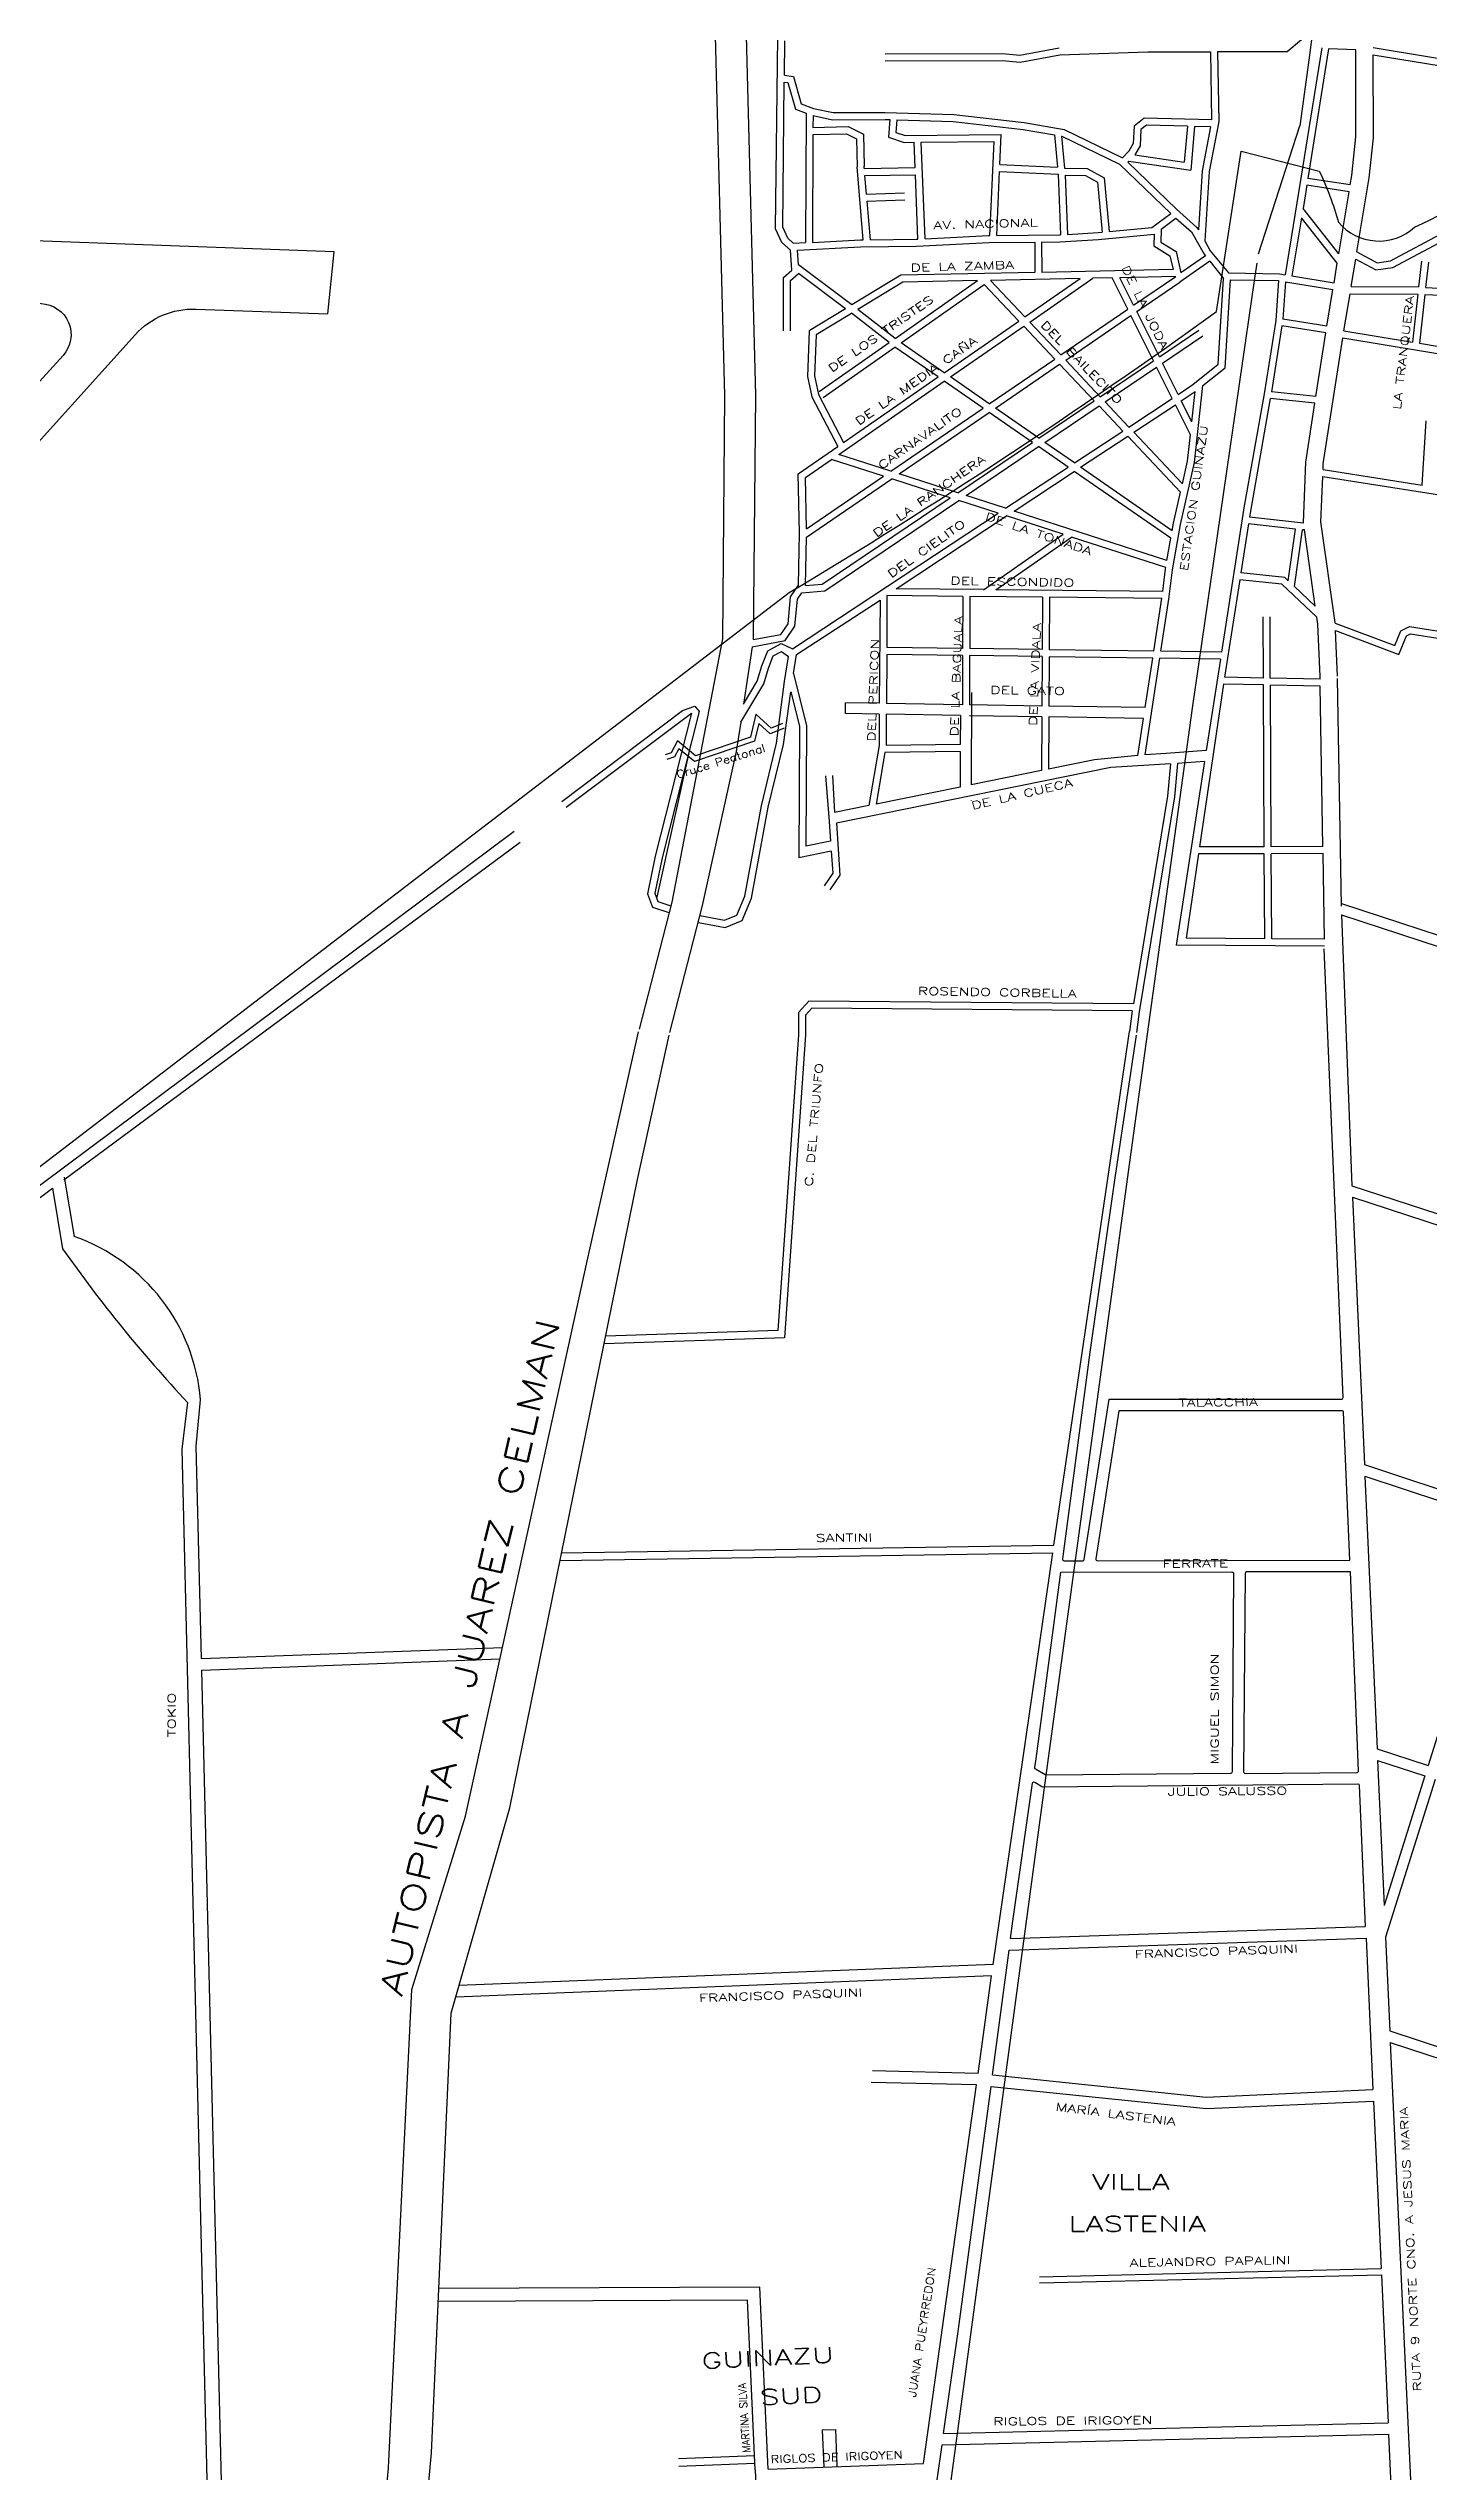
# Model space of a CAD drawing. Header units: millimetres. Extents: x 4375152 to 4409667, y 6523746 to 6549185.
# Drawn here: x 4386273 to 4388053, y 6533501 to 6536625 of the extents above; entities that cross this region are included whole.
import ezdxf

# ---------------------------------------------------------------- set-up
doc = ezdxf.new("R2010")
doc.units = ezdxf.units.MM
for name, color, linetype in [('CANAL', 252, 'Continuous'), ('FERROCARRIL', 252, 'VÍAS'), ('LINEA CALLE', 252, 'Continuous'), ('NOMBRE BARRIO', 8, 'Continuous'), ('NOMBRE CALLE', 252, 'Continuous')]:
    doc.layers.add(name, color=color, linetype=linetype)
doc.styles.add('ROMANS', font='romans')
doc.linetypes.add('VÍAS', pattern='A,3.81,[130,ltypeshp.shx,S=6.35,R=0,X=0,Y=0],3.81', length=7.62)

msp = doc.modelspace()

# ---------------------------------------------------------------- linework, layer by layer
at = {"layer": 'CANAL', "transparency": 33554687, "flags": 128}
for points in [[(4387810.9, 6536492.4), (4387810.9, 6536492.4), (4387911.6, 6536466.7, -0.043078), (4387936.3, 6536400.7, 0.425174), (4388034.6, 6536394.3, 0.054011), (4388335.6, 6536579.1), (4388541, 6536760.8)], [(4384472.4, 6534051.8), (4385016.7, 6534340.5), (4385071.9, 6534347.8), (4385268.1, 6534510), (4385526, 6534626.3), (4385792.5, 6534786.7), (4386038.5, 6535012.7), (4387227.9, 6535923.2, 0.020953), (4387779.2, 6536285.5), (4387810.9, 6536492.4)]]:
    msp.add_lwpolyline(points, format="xyb", dxfattribs=at)
at = {"layer": 'FERROCARRIL', "ltscale": 0.3, "transparency": 33554687, "flags": 128}
for points in [[(4387936.8, 6536906.7), (4387898.3, 6536609.6), (4387886.4, 6536525)], [(4387833.2, 6536360.2), (4387886.4, 6536525)]]:
    msp.add_lwpolyline(points, dxfattribs=at)
msp.add_lwpolyline([(4388383, 6524738.8), (4388445.7, 6524881.4, 0.095799), (4388479, 6525082.1, 0.099176), (4388441.1, 6525305.9, 0.028955), (4388401.5, 6525410.3, 0.018622), (4388363.9, 6525472.1), (4388330.9, 6525512.5), (4388289.5, 6525564.8), (4388255.4, 6525600.9, 0.143495), (4387953.5, 6525771, 0.093272), (4387608.5, 6525795.1, -0.007305), (4387281, 6525816.8, -0.046555), (4387034.3, 6525864.6, -0.094694), (4386733.5, 6526058.2, -0.095039), (4386562.4, 6526318.1, -0.110674), (4386501.4, 6526678.2), (4386631, 6527609.3), (4386717, 6528226.6), (4386818.4, 6528982.1), (4386939, 6529805.3), (4387089.5, 6530917.2), (4387240.1, 6532048.9), (4387340.9, 6532769.3), (4387406.3, 6533303.7), (4387418.6, 6533352.1), (4387561, 6534411.1), (4387667.1, 6535188.8), (4387748.3, 6535774.3), (4387829.1, 6536331.3), (4387831.5, 6536348)], format="xyb", dxfattribs=at)
at = {"layer": 'LINEA CALLE', "transparency": 33554687}
for p, q in [((4387130.9, 6536704.1), (4387144.6, 6536177.4)), ((4387170.7, 6536704.6), (4387184.4, 6536177.7)), ((4387210.5, 6536392.4), (4387213.4, 6536639.6)), ((4387221.9, 6536590.5), (4387222.4, 6536634.4)), ((4387351.6, 6536617.9), (4387503, 6536618.3)), ((4387503, 6536618.3), (4387525.5, 6536616)), ((4387525.5, 6536616), (4387576.2, 6536625.6)), ((4387525.9, 6536606.9), (4387577.2, 6536616.6)), ((4387577.2, 6536616.6), (4387690.6, 6536620.5)), ((4387690.6, 6536620.5), (4387771.3, 6536620.6)), ((4387771.3, 6536620.6), (4387772.8, 6536532.6)), ((4387780.3, 6536620.7), (4387870.1, 6536620.8)), ((4387780.3, 6536620.7), (4387781.9, 6536530.5)), ((4387870.1, 6536620.8), (4387888.9, 6536636.5)), ((4387914.8, 6536625.5), (4387888, 6536457.4)), ((4387923.7, 6536624.1), (4387897.1, 6536457.3)), ((4387958.8, 6536622.9), (4387923.7, 6536624.1)), ((4387958.8, 6536510.7), (4387958.8, 6536622.9)), ((4387981.2, 6536625.9), (4388302.1, 6536573.3)), ((4387981.3, 6536616.7), (4388300.6, 6536564.3)), ((4387981.4, 6536509.5), (4387981.3, 6536616.7)), ((4387219.6, 6536394.3), (4387221.7, 6536581.4)), ((4387221.7, 6536581.4), (4387226.4, 6536580.7)), ((4387221.9, 6536590.5), (4387233.5, 6536588.7)), ((4387226.4, 6536580.7), (4387236.2, 6536546.6)), ((4387233.5, 6536588.7), (4387243.6, 6536553.4)), ((4387351.7, 6536608.9), (4387502.5, 6536609.3)), ((4387502.5, 6536609.3), (4387525.9, 6536606.9)), ((4387243.6, 6536553.4), (4387259.5, 6536547.3)), ((4387236.2, 6536546.6), (4387249.7, 6536541.4)), ((4387249.7, 6536541.4), (4387248.9, 6536374.4)), ((4387258.7, 6536538.3), (4387258.6, 6536522.9)), ((4387258.6, 6536522.9), (4387304.1, 6536524)), ((4387258.7, 6536538.3), (4387283.8, 6536532.9)), ((4387259.5, 6536547.3), (4387284.7, 6536542)), ((4387283.8, 6536532.9), (4387351.9, 6536533.4)), ((4387284.7, 6536542), (4387351.8, 6536542.4)), ((4387304.1, 6536524), (4387323.9, 6536514.1)), ((4387351.6, 6536533.4), (4387357.8, 6536533.2)), ((4387351.8, 6536542.4), (4387440.2, 6536539.8)), ((4387357.8, 6536533.2), (4387356, 6536510.2)), ((4387366.8, 6536532.9), (4387365.6, 6536516.6)), ((4387366.8, 6536532.9), (4387439.5, 6536530.7)), ((4387439.5, 6536530.7), (4387529.9, 6536520.2)), ((4387440.2, 6536539.8), (4387531.2, 6536529.2)), ((4387529.9, 6536520.2), (4387570.1, 6536513.3)), ((4387531.2, 6536529.2), (4387582.5, 6536520.3)), ((4387582.5, 6536520.3), (4387658, 6536483.9)), ((4387672.8, 6536524.8), (4387671.8, 6536502.1)), ((4387686, 6536535), (4387672.8, 6536524.8)), ((4387681.6, 6536520.2), (4387680.8, 6536499.4)), ((4387689, 6536525.8), (4387681.6, 6536520.2)), ((4387772.8, 6536532.6), (4387686, 6536535)), ((4387741.8, 6536524.4), (4387689, 6536525.8)), ((4387741.8, 6536524.4), (4387737.6, 6536478.2)), ((4387750.8, 6536524.2), (4387745.8, 6536467.8)), ((4387771.4, 6536523.6), (4387750.8, 6536524.2)), ((4387771.4, 6536523.6), (4387760.7, 6536467.2)), ((4387781.9, 6536530.5), (4387769.7, 6536466)), ((4387258.6, 6536513.9), (4387257.9, 6536374.8)), ((4387258.6, 6536513.9), (4387302.1, 6536514.9)), ((4387302.1, 6536514.9), (4387315, 6536508.4)), ((4387315, 6536508.4), (4387315.6, 6536472.3)), ((4387323.9, 6536514.1), (4387324.6, 6536472.5)), ((4387356, 6536510.2), (4387376.4, 6536503.7)), ((4387365.6, 6536516.6), (4387377.7, 6536512.7)), ((4387376.4, 6536503.7), (4387389.3, 6536503.8)), ((4387377.7, 6536512.7), (4387501.4, 6536514)), ((4387390.6, 6536471.1), (4387389.3, 6536503.8)), ((4387398.3, 6536503.9), (4387492.4, 6536505)), ((4387403.2, 6536379.3), (4387398.3, 6536503.9)), ((4387486.7, 6536383.6), (4387492.5, 6536505)), ((4387499.7, 6536475.1), (4387501.4, 6536514)), ((4387570.1, 6536513.3), (4387574.1, 6536471.6)), ((4387579.3, 6536511.7), (4387579.7, 6536511.6)), ((4387579.3, 6536511.7), (4387583.2, 6536470.5)), ((4387579.7, 6536511.6), (4387654.1, 6536475.8)), ((4387666.1, 6536492.4), (4387658, 6536483.9)), ((4387671.8, 6536502.1), (4387666.1, 6536492.4)), ((4387680.8, 6536499.4), (4387673.8, 6536487.5)), ((4387673.8, 6536487.5), (4387737.6, 6536478.2)), ((4387953.5, 6536461.1), (4387958.8, 6536510.7)), ((4387975.9, 6536458), (4387981.4, 6536509.5)), ((4387323.6, 6536378), (4387315.6, 6536472.3)), ((4387324.8, 6536470.2), (4387324.6, 6536473.1)), ((4387324.8, 6536470.2), (4387390.6, 6536471.1)), ((4387325.6, 6536461.1), (4387390.9, 6536462)), ((4387327.7, 6536437), (4387325.6, 6536461.1)), ((4387394.1, 6536378.8), (4387390.9, 6536462)), ((4387495.8, 6536383.7), (4387499.3, 6536466.1)), ((4387499.3, 6536466.1), (4387574.8, 6536462.5)), ((4387499.7, 6536475.1), (4387574.1, 6536471.6)), ((4387574.8, 6536462.5), (4387578, 6536384.5)), ((4387583.2, 6536470.5), (4387612.5, 6536470.2)), ((4387583.9, 6536461.5), (4387610.1, 6536461.2)), ((4387583.9, 6536461.5), (4387587, 6536385)), ((4387610.1, 6536461.2), (4387625.5, 6536452.3)), ((4387612.5, 6536470.2), (4387634, 6536457.9)), ((4387634, 6536457.9), (4387640.7, 6536388.8)), ((4387654.1, 6536475.8), (4387720, 6536412.1)), ((4387666.2, 6536479.5), (4387664.8, 6536478)), ((4387664.8, 6536478), (4387727.4, 6536417.4)), ((4387666.2, 6536479.5), (4387745.8, 6536467.8)), ((4387760.7, 6536467.2), (4387755.8, 6536390.8)), ((4387769.7, 6536466), (4387763.9, 6536376.6)), ((4387888, 6536457.4), (4387867.5, 6536333.1)), ((4387951.5, 6536449), (4387897.1, 6536457.3)), ((4387951.5, 6536449), (4387953.5, 6536461.1)), ((4387960.2, 6536362.6), (4387975.9, 6536458)), ((4388003.4, 6536351), (4388211.1, 6536462)), ((4387327.7, 6536437), (4387376.9, 6536438.7)), ((4387328, 6536427.9), (4387377.2, 6536429.7)), ((4387332.7, 6536378.1), (4387328.4, 6536428)), ((4387625.5, 6536452.3), (4387631.7, 6536387.9)), ((4387895.7, 6536448.4), (4387890.7, 6536418.3)), ((4387950, 6536440.1), (4387895.7, 6536448.4)), ((4387936.8, 6536360), (4387950, 6536440.1)), ((4388006.3, 6536342.2), (4388213, 6536452.8)), ((4387218.7, 6536374.7), (4387210.5, 6536392.4)), ((4387226.2, 6536380.1), (4387219.6, 6536394.3)), ((4387640.7, 6536388.8), (4387695.8, 6536394.1)), ((4387695.8, 6536394.1), (4387720, 6536412.1)), ((4387707.7, 6536391.8), (4387726.8, 6536405.9)), ((4387726.8, 6536405.9), (4387746.8, 6536388.2)), ((4387727.4, 6536417.4), (4387753.9, 6536394)), ((4387753.9, 6536394), (4387755.8, 6536390.8)), ((4387888.7, 6536406.3), (4387876.4, 6536331.7)), ((4387934.8, 6536347.9), (4387888.7, 6536406.3)), ((4387936.8, 6536360), (4387890.7, 6536418.3)), ((4387229.6, 6536364.7), (4387218.7, 6536374.7)), ((4387233.2, 6536373.6), (4387226.2, 6536380.1)), ((4387231.2, 6536338.9), (4387229.6, 6536364.7)), ((4387233.2, 6536373.6), (4387248.9, 6536374.4)), ((4387238.6, 6536364.8), (4387320.1, 6536368.9)), ((4387239.8, 6536345.9), (4387238.6, 6536364.8)), ((4387257.9, 6536374.8), (4387319.9, 6536378)), ((4387319.9, 6536378), (4387323.6, 6536378)), ((4387320.1, 6536368.9), (4387392.1, 6536369.7)), ((4387332.7, 6536378.1), (4387391.8, 6536378.7)), ((4387391.8, 6536378.7), (4387394.1, 6536378.8)), ((4387392.1, 6536369.7), (4387485.4, 6536374.6)), ((4387403.2, 6536379.3), (4387485.1, 6536383.6)), ((4387485.1, 6536383.6), (4387486.7, 6536383.6)), ((4387485.4, 6536374.6), (4387544.6, 6536375.1)), ((4387495.8, 6536383.7), (4387576.6, 6536384.4)), ((4387544.6, 6536375.1), (4387544.9, 6536335.9)), ((4387553.6, 6536375.2), (4387576.9, 6536375.3)), ((4387553.6, 6536375.2), (4387554, 6536336.1)), ((4387576.6, 6536384.4), (4387578, 6536384.5)), ((4387576.9, 6536375.3), (4387627.1, 6536378.4)), ((4387587, 6536385), (4387626.4, 6536387.4)), ((4387626.4, 6536387.4), (4387631.7, 6536387.9)), ((4387627.1, 6536378.4), (4387698.5, 6536385.3)), ((4387698.5, 6536385.3), (4387698.2, 6536370.1)), ((4387698.2, 6536370.1), (4387719.1, 6536357.5)), ((4387707.7, 6536391.8), (4387707.3, 6536375.1)), ((4387707.3, 6536375.1), (4387727, 6536363.2)), ((4387727, 6536363.2), (4387733.2, 6536335.4)), ((4387746.8, 6536388.2), (4387763.3, 6536359.4)), ((4387763.9, 6536376.6), (4387771.1, 6536363.9)), ((4387771.1, 6536363.9), (4387794.6, 6536335.4)), ((4387960.2, 6536362.6), (4387986.4, 6536348.5)), ((4387220.8, 6536329.3), (4387231.2, 6536338.9)), ((4387229.8, 6536325.4), (4387239.9, 6536334.6)), ((4387308.9, 6536294.1), (4387239.8, 6536345.9)), ((4387300.6, 6536289.1), (4387239.9, 6536334.6)), ((4387371.8, 6536332.3), (4387308.9, 6536294.1)), ((4387544.9, 6536335.9), (4387371.8, 6536332.3)), ((4387723, 6536339.7), (4387554, 6536336.1)), ((4387726.5, 6536330.7), (4387654.5, 6536329.2)), ((4387672.2, 6536293.7), (4387726.5, 6536330.7)), ((4387719.1, 6536357.5), (4387723, 6536339.7)), ((4387770.6, 6536350.4), (4387731.6, 6536323.3)), ((4387764.8, 6536357.4), (4387733.2, 6536335.4)), ((4387763.3, 6536359.4), (4387764.8, 6536357.4)), ((4387770.6, 6536350.4), (4387788.3, 6536328.3)), ((4387794.6, 6536335.4), (4387860.2, 6536334.4)), ((4387860.2, 6536334.4), (4387867.5, 6536333.1)), ((4387876.4, 6536331.7), (4387930.7, 6536322.7)), ((4387930.7, 6536322.7), (4387934.8, 6536347.9)), ((4387952.7, 6536317.7), (4387958.6, 6536353.2)), ((4387958.6, 6536353.2), (4387984.7, 6536339.2)), ((4387984.7, 6536339.2), (4388006.3, 6536342.2)), ((4387986.4, 6536348.5), (4388003.4, 6536351)), ((4388043.3, 6536350.4), (4388039.7, 6536317.3)), ((4388052.3, 6536349.4), (4388048.7, 6536316.4)), ((4387220.8, 6536260.7), (4387220.8, 6536329.3)), ((4387229.8, 6536260.7), (4387229.8, 6536325.4)), ((4387374.4, 6536323.3), (4387316.6, 6536288.3)), ((4387364.6, 6536251), (4387471, 6536325.4)), ((4387372.3, 6536245.3), (4387479.6, 6536320.3)), ((4387471, 6536325.4), (4387374.4, 6536323.3)), ((4387524.1, 6536273.3), (4387479.6, 6536320.3)), ((4387603.1, 6536328.1), (4387487.6, 6536325.7)), ((4387531.9, 6536278.8), (4387487.6, 6536325.7)), ((4387531.9, 6536278.8), (4387603.1, 6536328.1)), ((4387538.2, 6536272.1), (4387619.5, 6536328.5)), ((4387644.5, 6536329), (4387619.5, 6536328.5)), ((4387664.7, 6536288.5), (4387644.5, 6536329)), ((4387672.2, 6536293.7), (4387654.5, 6536329.2)), ((4387676.3, 6536285.5), (4387731.6, 6536323.3)), ((4387781.4, 6536217.6), (4387788.3, 6536328.3)), ((4387790.1, 6536213), (4387797.2, 6536326.3)), ((4387797.2, 6536326.3), (4387859.2, 6536325.4)), ((4387859.2, 6536325.4), (4387855.4, 6536273.9)), ((4387868.1, 6536323.9), (4387864.7, 6536275.9)), ((4387868.1, 6536323.9), (4387929.2, 6536313.8)), ((4387921.5, 6536266.9), (4387929.2, 6536313.8)), ((4387943.4, 6536260.8), (4387951.3, 6536308.6)), ((4387951.3, 6536308.6), (4388038.7, 6536308.2)), ((4387952.7, 6536317.7), (4388039.7, 6536317.3)), ((4388038.7, 6536308.2), (4388031.8, 6536246.1)), ((4388047.7, 6536307.4), (4388040.7, 6536244.6)), ((4388047.7, 6536307.4), (4388124.5, 6536304.1)), ((4388048.7, 6536316.4), (4388125.9, 6536313)), ((4387300.6, 6536289.1), (4387253.7, 6536260.7)), ((4387308.4, 6536283.2), (4387262.6, 6536255.5)), ((4387356.9, 6536245.5), (4387308.2, 6536283.3)), ((4387364.6, 6536251), (4387316.6, 6536288.3)), ((4387428, 6536206.7), (4387524.1, 6536273.3)), ((4387578.3, 6536229.6), (4387538.2, 6536272.1)), ((4387578.3, 6536229.6), (4387664.7, 6536288.5)), ((4387584.6, 6536222.9), (4387668.8, 6536280.4)), ((4387697.8, 6536222.2), (4387668.8, 6536280.4)), ((4387705.4, 6536227.3), (4387676.3, 6536285.5)), ((4387855.4, 6536273.9), (4387840.4, 6536179.3)), ((4387921.5, 6536266.9), (4387864.7, 6536275.9)), ((4387253.7, 6536260.7), (4387251.7, 6536201.9)), ((4387262.6, 6536255.5), (4387260.8, 6536202.6)), ((4387266.5, 6536182.3), (4387356.9, 6536245.5)), ((4387271.6, 6536174.9), (4387364.4, 6536239.8)), ((4387420.1, 6536201.2), (4387364.4, 6536239.8)), ((4387428, 6536206.7), (4387372.3, 6536245.3)), ((4387435.9, 6536201.2), (4387530.4, 6536266.7)), ((4387570.5, 6536224.2), (4387530.4, 6536266.7)), ((4387705.4, 6536227.3), (4387756.2, 6536261.6)), ((4387709.4, 6536219.1), (4387761.3, 6536254.1)), ((4387863.5, 6536267), (4387850, 6536182.2)), ((4387920.1, 6536258), (4387863.5, 6536267)), ((4387907.4, 6536176.2), (4387920.1, 6536258)), ((4387916.8, 6536089.3), (4387942, 6536251.8)), ((4387942, 6536251.8), (4388453.1, 6536166.9)), ((4387943.4, 6536260.8), (4388031.8, 6536246.1)), ((4388040.7, 6536244.6), (4388114.6, 6536232.3)), ((4387486, 6536166.5), (4387570.5, 6536224.2)), ((4387494, 6536161), (4387576.8, 6536217.6)), ((4387621.3, 6536170.6), (4387576.8, 6536217.6)), ((4387629.1, 6536175.8), (4387584.6, 6536222.9)), ((4387629.1, 6536175.8), (4387697.8, 6536222.2)), ((4387635.4, 6536169.2), (4387701.9, 6536214)), ((4387722.1, 6536173.6), (4387701.9, 6536214)), ((4387729.7, 6536178.6), (4387709.4, 6536219.1)), ((4387748.6, 6536191.7), (4387781.4, 6536217.6)), ((4387761.4, 6536190.2), (4387790.1, 6536213)), ((4387144.6, 6536177.4), (4387141.8, 6535863.7)), ((4387184.4, 6536177.7), (4387181.7, 6535862.9)), ((4387251.7, 6536201.9), (4387257, 6536175.6)), ((4387257, 6536175.6), (4387290.6, 6536111.4)), ((4387260.8, 6536202.6), (4387265.6, 6536178.6)), ((4387265.6, 6536178.6), (4387298.1, 6536116.6)), ((4387291.9, 6536101.3), (4387428, 6536195.7)), ((4387298.1, 6536116.6), (4387420.1, 6536201.2)), ((4387478, 6536161.1), (4387428, 6536195.7)), ((4387486, 6536166.5), (4387435.9, 6536201.2)), ((4387666.1, 6536136.7), (4387722.1, 6536173.6)), ((4387729.7, 6536178.6), (4387748.6, 6536191.7)), ((4387733.7, 6536170.4), (4387751.5, 6536182.7)), ((4387747.2, 6536143.4), (4387751.5, 6536182.7)), ((4387750.6, 6536091.1), (4387761.4, 6536190.2)), ((4387840.4, 6536179.3), (4387813.9, 6536029.8)), ((4387907.4, 6536176.2), (4387850, 6536182.2)), ((4387358.9, 6536079.7), (4387478, 6536161.1)), ((4387369.8, 6536076.2), (4387486, 6536155.5)), ((4387541.7, 6536116.9), (4387486, 6536155.5)), ((4387549.8, 6536122.3), (4387494, 6536161)), ((4387549.8, 6536122.3), (4387621.3, 6536170.6)), ((4387557.7, 6536116.8), (4387627.6, 6536163.9)), ((4387658.3, 6536131.5), (4387627.6, 6536163.9)), ((4387666.1, 6536136.7), (4387635.4, 6536169.2)), ((4387672.4, 6536130), (4387726.1, 6536165.4)), ((4387745.4, 6536126.8), (4387726.1, 6536165.4)), ((4387747.2, 6536143.4), (4387733.7, 6536170.4)), ((4387848.5, 6536173.3), (4387822.8, 6536028.2)), ((4387906, 6536167.3), (4387848.5, 6536173.3)), ((4387894.2, 6536091.5), (4387906, 6536167.3)), ((4388044.3, 6536061.7), (4388049.6, 6536144.6)), ((4387239.7, 6536076.2), (4387290.6, 6536111.4)), ((4387445.3, 6536051.8), (4387541.7, 6536116.9)), ((4387456.2, 6536048.3), (4387549.7, 6536111.4)), ((4387587.7, 6536085), (4387549.7, 6536111.4)), ((4387595.9, 6536090.4), (4387557.7, 6536116.8)), ((4387595.9, 6536090.4), (4387658.3, 6536131.5)), ((4387603.9, 6536084.9), (4387664.6, 6536124.9)), ((4387732.8, 6536052.8), (4387664.6, 6536124.9)), ((4387735.2, 6536063.5), (4387672.4, 6536130)), ((4387741.7, 6536092.6), (4387745.4, 6536126.8)), ((4387248.9, 6536071.5), (4387282.6, 6536094.9)), ((4387349.5, 6536073.3), (4387282.6, 6536094.9)), ((4387358.9, 6536079.7), (4387291.9, 6536101.3)), ((4387507.1, 6536031.9), (4387587.7, 6536085)), ((4387722, 6536003), (4387603.9, 6536084.9)), ((4387732.6, 6536010.9), (4387750.6, 6536091.1)), ((4387735.2, 6536063.5), (4387741.7, 6536092.6)), ((4387891.1, 6536013.4), (4387894.2, 6536091.5)), ((4387916.5, 6536081.8), (4387916.8, 6536089.3)), ((4387916.5, 6536081.8), (4388044.3, 6536061.7)), ((4387241.4, 6535999.9), (4387239.7, 6536076.2)), ((4387250.3, 6536005.6), (4387248.9, 6536071.5)), ((4387250.3, 6536005.6), (4387349.5, 6536073.3)), ((4387250.3, 6535994.6), (4387360.3, 6536069.8)), ((4387435.8, 6536045.4), (4387360.3, 6536069.8)), ((4387445.3, 6536051.8), (4387369.8, 6536076.2)), ((4387518.1, 6536028.3), (4387595.7, 6536079.5)), ((4387720.3, 6535993.2), (4387595.7, 6536079.5)), ((4387723.8, 6536012.7), (4387732.8, 6536052.8)), ((4387913.7, 6536014.5), (4387916.1, 6536072.7)), ((4387916.1, 6536072.7), (4388124.2, 6536040.1)), ((4387232.2, 6535850.8), (4387497.4, 6536025.5)), ((4387270.7, 6535934.1), (4387435.8, 6536045.4)), ((4387273.8, 6535925.3), (4387446.7, 6536041.9)), ((4387366.1, 6535928.2), (4387508.4, 6536022)), ((4387497.4, 6536025.5), (4387446.7, 6536041.9)), ((4387507.1, 6536031.9), (4387456.2, 6536048.3)), ((4387581.4, 6535998.4), (4387508.4, 6536022)), ((4387715.2, 6535964.7), (4387518.1, 6536028.3)), ((4387813.9, 6536029.6), (4387785.5, 6535846.6)), ((4387822.8, 6536028.2), (4387821.6, 6536020.6)), ((4387891.2, 6536012.8), (4387821.6, 6536020.6)), ((4387240.2, 6535932.8), (4387241.4, 6535999.9)), ((4387249.2, 6535932.4), (4387250.3, 6535994.6)), ((4387478.7, 6535927), (4387581.4, 6535998.4)), ((4387494.5, 6535926.9), (4387592.2, 6535994.9)), ((4387713.6, 6535955.7), (4387592.2, 6535994.9)), ((4387715.2, 6535964.7), (4387720.3, 6535993.2)), ((4387722, 6536003), (4387723.8, 6536012.7)), ((4387722.2, 6535952.5), (4387732.6, 6536010.9)), ((4387820.3, 6536011.7), (4387810.5, 6535948.6)), ((4387880.9, 6536005.2), (4387820.3, 6536011.7)), ((4387871.6, 6535938.6), (4387880.9, 6536005.2)), ((4387879.7, 6535931), (4387889.9, 6536004.2)), ((4387892.4, 6536004), (4387889.9, 6536004.2)), ((4387891.2, 6536012.8), (4387891.1, 6536013.4)), ((4387906.4, 6535905.8), (4387892.4, 6536004)), ((4387932.2, 6535884.8), (4387913.7, 6536014.5)), ((4387713.3, 6535953.8), (4387713.6, 6535955.7)), ((4387229.8, 6535917.9), (4387240.2, 6535932.8)), ((4387244.3, 6535922.9), (4387273.8, 6535925.3)), ((4387249.2, 6535932.4), (4387270.7, 6535934.1)), ((4387478.8, 6535927.1), (4387366.1, 6535928.2)), ((4387709.9, 6535924.8), (4387494.5, 6535926.9)), ((4387709.9, 6535924.8), (4387713.3, 6535953.8)), ((4387717.8, 6535914.8), (4387722.2, 6535952.5)), ((4387809.1, 6535939.6), (4387789.6, 6535814.1)), ((4387863.2, 6535934.2), (4387809.1, 6535939.6)), ((4387867.2, 6535942.8), (4387810.5, 6535948.6)), ((4387908.5, 6535891.4), (4387863.2, 6535934.2)), ((4387871.6, 6535938.6), (4387867.2, 6535942.8)), ((4387906.4, 6535905.8), (4387879.7, 6535931)), ((4387226.5, 6535883.1), (4387229.8, 6535917.9)), ((4387235.2, 6535880), (4387238.5, 6535914.6)), ((4387237.2, 6535843.2), (4387345.1, 6535913.4)), ((4387238.5, 6535914.6), (4387244.3, 6535922.9)), ((4387345.1, 6535913.4), (4387344.2, 6535780.5)), ((4387354.1, 6535919.3), (4387353.7, 6535852.5)), ((4387452, 6535918.3), (4387354.1, 6535919.3)), ((4387452, 6535918.3), (4387451.7, 6535851.2)), ((4387461, 6535918.2), (4387460.8, 6535851)), ((4387554.7, 6535917.3), (4387461, 6535918.2)), ((4387554.7, 6535917.3), (4387554.3, 6535849.8)), ((4387563.8, 6535917.2), (4387563.4, 6535849.6)), ((4387708.8, 6535915.8), (4387563.8, 6535917.2)), ((4387698.4, 6535847.8), (4387708.8, 6535916)), ((4387707.5, 6535847.7), (4387717.8, 6535914.8)), ((4387141.8, 6535863.7), (4387076.6, 6535524)), ((4387180.3, 6535853.5), (4387222.7, 6535861.3)), ((4387181.7, 6535862.9), (4387217.3, 6535869.4)), ((4387217.3, 6535869.4), (4387226.5, 6535883.1)), ((4387222.7, 6535861.3), (4387235.2, 6535880)), ((4387839.5, 6535813.1), (4387839.1, 6535891.8)), ((4387848.5, 6535813), (4387848.1, 6535891.9)), ((4387909.7, 6535882.7), (4387908.5, 6535891.4)), ((4387912.7, 6535814.9), (4387909.7, 6535882.7)), ((4387932.3, 6535884), (4387932.2, 6535884.8)), ((4387932.3, 6535884), (4388009.2, 6535855)), ((4387932.7, 6535874.2), (4388014.2, 6535843.4)), ((4387935.3, 6535815.6), (4387932.7, 6535874.2)), ((4388009.2, 6535855), (4388016.9, 6535873.9)), ((4388014.2, 6535843.4), (4388024, 6535867.3)), ((4388016.9, 6535873.9), (4388028.1, 6535879.5)), ((4388024, 6535867.3), (4388029.5, 6535870.1)), ((4388028.1, 6535879.5), (4388100.9, 6535867.8)), ((4388029.5, 6535870.1), (4388259.9, 6535833.1)), ((4387180.3, 6535853.5), (4387169, 6535779.5)), ((4387192.9, 6535828.6), (4387200.3, 6535848)), ((4387200.3, 6535848), (4387217.7, 6535857.4)), ((4387201.4, 6535825.6), (4387207.5, 6535841.7)), ((4387207.5, 6535841.7), (4387218, 6535847.3)), ((4387217.7, 6535857.4), (4387232.2, 6535850.8)), ((4387218, 6535847.3), (4387227.1, 6535840.7)), ((4387221.8, 6535808.4), (4387227.1, 6535840.7)), ((4387233.7, 6535819), (4387237.2, 6535843.2)), ((4387353.7, 6535843.5), (4387353.3, 6535780.3)), ((4387451.7, 6535851.2), (4387353.7, 6535852.5)), ((4387451.7, 6535842.1), (4387353.7, 6535843.5)), ((4387451.7, 6535842.1), (4387451.5, 6535778.7)), ((4387460.7, 6535842), (4387460.5, 6535778.6)), ((4387554.3, 6535840.7), (4387460.7, 6535842)), ((4387554.3, 6535849.8), (4387460.8, 6535851)), ((4387554.3, 6535840.7), (4387553.9, 6535777)), ((4387563.3, 6535840.6), (4387562.9, 6535777)), ((4387697, 6535838.8), (4387563.3, 6535840.6)), ((4387698.4, 6535847.8), (4387563.4, 6535849.6)), ((4387687.1, 6535714.2), (4387706.1, 6535838.6)), ((4387687.2, 6535774.9), (4387697, 6535838.8)), ((4387784.1, 6535837.6), (4387706.1, 6535838.6)), ((4387785.5, 6535846.6), (4387707.5, 6535847.7)), ((4387784.1, 6535837.6), (4387765.8, 6535719.6)), ((4387165.5, 6535756), (4387195.1, 6535805.4)), ((4387169, 6535779.5), (4387186.8, 6535809.1)), ((4387186.8, 6535809.1), (4387192.9, 6535828.6)), ((4387195.1, 6535805.4), (4387201.4, 6535825.6)), ((4387211.7, 6535729), (4387221.8, 6535808.4)), ((4387788.2, 6535805.1), (4387757.2, 6535595.3)), ((4387839.5, 6535804.1), (4387788.2, 6535805.1)), ((4387839.5, 6535813.1), (4387789.6, 6535814.1)), ((4387840.6, 6535595.6), (4387839.5, 6535804.1)), ((4387912.8, 6535811.7), (4387848.5, 6535813)), ((4387912.9, 6535802.7), (4387848.6, 6535803.9)), ((4387849.7, 6535595.6), (4387848.6, 6535803.9)), ((4387912.8, 6535811.7), (4387912.7, 6535814.9)), ((4387916.4, 6535595.9), (4387912.9, 6535802.7)), ((4386934.9, 6535653.7), (4387090.2, 6535771.2)), ((4386940.4, 6535646.5), (4387101.9, 6535767.7)), ((4387101.9, 6535767.7), (4387055.2, 6535583.2)), ((4387111.7, 6535769.9), (4387064, 6535581.2)), ((4387090.2, 6535771.2), (4387106.3, 6535776.6)), ((4387106.3, 6535776.6), (4387111.7, 6535769.9)), ((4387220.6, 6535727.4), (4387230.3, 6535795.3)), ((4387451.5, 6535778.7), (4387353.3, 6535780.3)), ((4387553.9, 6535777), (4387460.5, 6535778.6)), ((4387463, 6535794.4), (4387462.6, 6535675.4)), ((4387687.2, 6535774.9), (4387562.9, 6535777)), ((4387178, 6535736.7), (4387107.1, 6535712.6)), ((4387165.5, 6535756), (4387159.7, 6535718.5)), ((4387185, 6535766.5), (4387178, 6535736.7)), ((4387188.7, 6535754.4), (4387183.4, 6535731.7)), ((4387204.6, 6535748.5), (4387185, 6535766.5)), ((4387203.3, 6535741), (4387188.7, 6535754.4)), ((4387221.7, 6535748.3), (4387203.3, 6535741)), ((4387219.3, 6535754.3), (4387204.6, 6535748.5)), ((4387344.1, 6535766.4), (4387343.9, 6535726)), ((4387353.2, 6535766.3), (4387352.9, 6535725.9)), ((4387448.8, 6535764.7), (4387353.2, 6535766.3)), ((4387448.8, 6535764.7), (4387448.7, 6535727.4)), ((4387553.8, 6535762.9), (4387460.5, 6535764.5)), ((4387553.8, 6535762.9), (4387553.4, 6535693.8)), ((4387562.9, 6535762.9), (4387562.5, 6535695.6)), ((4387685.1, 6535760.9), (4387562.9, 6535762.9)), ((4387677.8, 6535713.3), (4387685.1, 6535760.9)), ((4387101, 6535728.2), (4387057.3, 6535530.5)), ((4387075.7, 6535716.8), (4387068.1, 6535714.2)), ((4387080.2, 6535711.6), (4387070.2, 6535708.1)), ((4387083.8, 6535731.9), (4387075.7, 6535716.8)), ((4387085.8, 6535722), (4387080.2, 6535711.6)), ((4387107.1, 6535712.6), (4387083.8, 6535731.9)), ((4387105.8, 6535705.4), (4387085.8, 6535722)), ((4387183.4, 6535731.7), (4387105.8, 6535705.4)), ((4387159.7, 6535718.5), (4387115.9, 6535519.9)), ((4387192.2, 6535648.5), (4387211.7, 6535729)), ((4387201, 6535646.6), (4387220.6, 6535727.4)), ((4387343.9, 6535726), (4387330.8, 6535648.7)), ((4387351.4, 6535717.1), (4387340.2, 6535650.5)), ((4387448.7, 6535718.3), (4387351.4, 6535717.1)), ((4387448.7, 6535727.4), (4387352.9, 6535726.2)), ((4387448.7, 6535718.3), (4387448.5, 6535672.5)), ((4387621.6, 6535707.6), (4387562.5, 6535695.6)), ((4387677.8, 6535713.3), (4387621.6, 6535707.6)), ((4387714.2, 6535715.9), (4387687.1, 6535714.2)), ((4387765.8, 6535719.6), (4387714.2, 6535715.9)), ((4387763.5, 6535705.3), (4387726.9, 6535468.8)), ((4387763.5, 6535705.3), (4387728.9, 6535702.9)), ((4387274.9, 6535686.9), (4387279.6, 6535628)), ((4387283.9, 6535687.4), (4387286.4, 6535639.7)), ((4387642.6, 6535697.6), (4387288.8, 6535625.9)), ((4387553.4, 6535693.8), (4387462.6, 6535675.4)), ((4387719.9, 6535702.3), (4387642.6, 6535697.6)), ((4387719.9, 6535702.3), (4387715.8, 6535660.9)), ((4387728.9, 6535702.9), (4387724.8, 6535659.7)), ((4387170.6, 6535531.7), (4387192.2, 6535648.5)), ((4387179.4, 6535529.1), (4387201, 6535646.6)), ((4387330.8, 6535648.7), (4387286.4, 6535639.7)), ((4387448.5, 6535672.5), (4387340.3, 6535650.6)), ((4387462.5, 6535655.7), (4387462.5, 6535655)), ((4387715.8, 6535660.9), (4387671.9, 6535393)), ((4387724.8, 6535659.7), (4387679.4, 6535382.6)), ((4387279.6, 6535628), (4387281.3, 6535602.7)), ((4387288.8, 6535625.9), (4387293.4, 6535559.1)), ((4387055.2, 6535583.2), (4387045.2, 6535534.8)), ((4387064, 6535581.2), (4387054.6, 6535535.5)), ((4387282.2, 6535589.9), (4387284.1, 6535561.6)), ((4387755.8, 6535586.3), (4387739.8, 6535477.7)), ((4387840.7, 6535586.6), (4387755.8, 6535586.3)), ((4387840.6, 6535595.6), (4387757.2, 6535595.3)), ((4387841.3, 6535477), (4387840.7, 6535586.6)), ((4387916.4, 6535595.9), (4387849.7, 6535595.6)), ((4387916.5, 6535586.8), (4387849.7, 6535586.6)), ((4387850.3, 6535476.9), (4387849.7, 6535586.6)), ((4387918.3, 6535476.4), (4387916.5, 6535586.8)), ((4387284.1, 6535561.6), (4387273, 6535545.3)), ((4387293.4, 6535559.1), (4387280.5, 6535540.2)), ((4387076.6, 6535524), (4387034.3, 6535360.2)), ((4387045.2, 6535534.8), (4387051.7, 6535517.5)), ((4387051.7, 6535517.5), (4387072.7, 6535510.8)), ((4387054.6, 6535535.5), (4387058.6, 6535524.8)), ((4387058.6, 6535524.8), (4387075.4, 6535519.4)), ((4387115.9, 6535519.9), (4387073.5, 6535355.9)), ((4387160.6, 6535507.5), (4387170.6, 6535531.7)), ((4387167.5, 6535500.6), (4387179.4, 6535529.1)), ((4387940.2, 6535522.5), (4388695.6, 6535275.1)), ((4387111.1, 6535497.9), (4387145.4, 6535491.4)), ((4387112.8, 6535506.8), (4387144.4, 6535500.8)), ((4387144.4, 6535500.8), (4387160.6, 6535507.5)), ((4387145.4, 6535491.4), (4387167.5, 6535500.6)), ((4387940.4, 6535507.6), (4387953.7, 6535158.5)), ((4387940.4, 6535507.6), (4388354.1, 6535372.2)), ((4387918.5, 6535467.4), (4387726.9, 6535468.8)), ((4387841.3, 6535477), (4387739.8, 6535477.7)), ((4387918.3, 6535476.4), (4387850.3, 6535476.9)), ((4387253.2, 6535396.5), (4387239.8, 6535381.9)), ((4387671.9, 6535393), (4387253.2, 6535396.5)), ((4387239.8, 6535381.9), (4387239.8, 6535353.1)), ((4387257.2, 6535387.5), (4387248.8, 6535378.4)), ((4387248.8, 6535378.4), (4387248.8, 6535353.1)), ((4387670.4, 6535384), (4387257.2, 6535387.5)), ((4387670.4, 6535384), (4387666.9, 6535357.2)), ((4387679.4, 6535382.6), (4387675.8, 6535356)), ((4387239.8, 6535353.1), (4387213.4, 6534971.9)), ((4387248.8, 6535353.1), (4387221.8, 6534962.3)), ((4387569.2, 6534695), (4387666.9, 6535357.2)), ((4386293.1, 6535169.6), (4386305.8, 6535093)), ((4387953.7, 6535158.5), (4388255.9, 6535059.7)), ((4387954.4, 6535143.6), (4387969.8, 6534799.1)), ((4387954.4, 6535143.6), (4388251.7, 6535046.4)), ((4386463.3, 6534822.7), (4386468.7, 6534882.5)), ((4386470, 6534548.9), (4386463.3, 6534822.7)), ((4387969.8, 6534799.1), (4388154.6, 6534737.7)), ((4387970.5, 6534784.1), (4387986.2, 6534432.5)), ((4387970.5, 6534784.1), (4388150.4, 6534724.3)), ((4388150.4, 6534724.3), (4388051.9, 6534410.9)), ((4387491.2, 6534154.6), (4387567.8, 6534685.1)), ((4386470, 6534548.9), (4386858.2, 6534563.3)), ((4386470.3, 6534534.1), (4386854.9, 6534548.4)), ((4386500.5, 6533299.6), (4386470.3, 6534534.1)), ((4387986.2, 6534432.5), (4388051.9, 6534410.9)), ((4387986.9, 6534417.6), (4387995.3, 6534230.7)), ((4387986.9, 6534417.6), (4388047.7, 6534397.5)), ((4388047.7, 6534397.5), (4387995.3, 6534230.7)), ((4388061, 6534393.1), (4387997.1, 6534189.8)), ((4387511.7, 6534173.1), (4387972.1, 6534188.5)), ((4387513.6, 6534188), (4387970.8, 6534203.3)), ((4387972.1, 6534188.5), (4387980.9, 6533993.1)), ((4387997.1, 6534189.8), (4388002.5, 6534068.8)), ((4387471.5, 6534014), (4387489.1, 6534139.7)), ((4388002.5, 6534068.8), (4388264, 6533983.3)), ((4388003.2, 6534053.9), (4388034.8, 6533369.6)), ((4388003.2, 6534053.9), (4389722.9, 6533491.5, 441.7)), ((4387401.3, 6533511.2), (4387469.5, 6533999.2)), ((4387488.4, 6533997.3), (4387766.4, 6533968.8)), ((4387490.4, 6534012), (4387765.8, 6533983.6)), ((4387765.8, 6533983.6), (4387980.9, 6533993.1)), ((4387766.4, 6533968.8), (4387981.6, 6533978.3)), ((4387981.6, 6533978.3), (4387991.4, 6533762.5)), ((4387991.7, 6533754.5), (4388000.4, 6533563.5)), ((4387270.7, 6533554.4), (4387287.5, 6533555)), ((4387270.7, 6533554.4), (4387272.8, 6533506.4)), ((4387287.5, 6533555), (4387289.6, 6533507)), ((4387427.2, 6533549.9), (4388000.4, 6533563.5)), ((4387425.1, 6533535), (4388001, 6533548.7)), ((4388001, 6533548.7), (4388008.3, 6533388.2)), ((4387183.9, 6533503), (4387192, 6533321.6)), ((4387200.7, 6533503.7), (4387401.3, 6533511.2))]:
    msp.add_line(p, q, dxfattribs=at)
for points in [[(4384942.3, 6534655.6), (4386384.6, 6536255.7, -0.221831), (4386462.5, 6536288.7), (4386633, 6536282.6), (4386641.1, 6536362.6), (4384893.9, 6536426.7, -0.388499)], [(4384905, 6534807.5), (4384829.5, 6536260.4, -0.44021), (4384912.2, 6536344.5), (4386263.2, 6536295.9, -0.638641), (4386291.4, 6536229), (4384974.6, 6534782.7, -0.666323), (4384905, 6534807.5)], [(4385377.9, 6534512.8), (4385554.5, 6534589.7), (4385805.7, 6534747.5), (4386058.6, 6534992.1), (4386277.9, 6535155.3), (4386290.9, 6535077.2, 0.034587), (4386451.9, 6534879.1), (4386444.5, 6534818.9), (4386481.7, 6533295.7)]]:
    msp.add_lwpolyline(points, format="xyb", dxfattribs=at)
for points in [[(4387233.7, 6535819), (4387250.1, 6535751.5), (4387249.6, 6535596.2)], [(4387934.8, 6535812.3), (4387939.7, 6535519.1)], [(4387230.3, 6535795.3), (4387241.1, 6535750.9), (4387240.5, 6535581.4)], [(4387344.2, 6535780.5), (4387300.5, 6535781.2)], [(4387300.5, 6535767.2), (4387300.5, 6535781.2)], [(4387344.1, 6535766.4), (4387300.5, 6535767.2)], [(4387282.2, 6535589.9), (4387240.5, 6535581.4)], [(4387281.3, 6535602.7), (4387249.6, 6535596.2)], [(4386696.2, 6533340), (4386711.2, 6533505.7), (4386741.4, 6534122.2), (4386810.3, 6534345.5), (4386967.6, 6535061.1), (4387033.8, 6535356.9)], [(4386751.1, 6533355.5), (4386766.5, 6533525), (4386791.9, 6534091.5), (4386867.7, 6534356.6), (4387032.5, 6535166.6), (4387073, 6535352.5)], [(4387221.8, 6534962.3), (4386989.4, 6534954.5)], [(4387213.4, 6534971.9), (4386991.4, 6534964.4)], [(4386932.6, 6534675.4), (4387567.8, 6534685.1)], [(4386934.6, 6534685.3), (4387569.2, 6534695)], [(4387491.2, 6534154.6), (4386802.1, 6534127.4)], [(4387489.1, 6534139.7), (4386797.9, 6534112.4)], [(4387469.6, 6533999.2), (4387333.6, 6534002.4)], [(4387471.5, 6534014), (4387335.6, 6534017.2)], [(4387200.7, 6533503.7), (4387190.2, 6533738.4), (4386776, 6533736.7)], [(4387551, 6533751.9), (4387991.4, 6533762.5)], [(4387551, 6533743.9), (4387991.7, 6533754.5)], [(4387183.9, 6533503), (4387174.2, 6533721.6), (4386775.2, 6533719.9)], [(4387183.1, 6533520.9), (4387085.3, 6533517.2)], [(4387183.6, 6533510.9), (4387085.7, 6533507.2)]]:
    msp.add_lwpolyline(points, dxfattribs=at)
at = {"layer": 'LINEA CALLE', "transparency": 33554687, "flags": 128}
msp.add_lwpolyline([(4386873.1, 6535615.3), (4386050.4, 6535001.7), (4385797.9, 6534757.5), (4385548.5, 6534600.9), (4385287.7, 6534487.3), (4385083.3, 6534320.4), (4384766.5, 6534158.5, 0.079863), (4384710.7, 6534181, -0.272146), (4384613.6, 6534253.5, -0.041324), (4384428, 6534564.9), (4384368.9, 6534692.4)], format="xyb", dxfattribs=at)
msp.add_lwpolyline([(4386292.6, 6535166.3), (4386881.1, 6535601.4)], dxfattribs=at)
at = {"layer": 'LINEA CALLE', "linetype": 'ByBlock', "transparency": 33554687}
for points in [[(4387675.4, 6535352.6), (4387647.9, 6535168.7), (4387615.6, 6534944.1), (4387580.5, 6534677.3, 0.453622), (4387582.4, 6534675), (4387606.5, 6534675.1, 0.369305), (4387608.5, 6534676.8), (4387640.5, 6534883.3), (4387940.3, 6534883.3, 0.426528), (4387942.3, 6534885.4), (4387918, 6535464.1)], [(4387951, 6534675.7), (4387943, 6534866.5, 0.402005), (4387941, 6534868.4), (4387653.2, 6534868.4), (4387623.6, 6534677.4, 0.460595), (4387625.6, 6534675.1), (4387951, 6534675.7)], [(4387578.2, 6534660.1), (4387799, 6534660.5, -0.416902), (4387801, 6534658.5), (4387799.1, 6534402.7, -0.409386), (4387797.1, 6534400.7), (4387558.9, 6534398.5), (4387545.6, 6534406.4, -0.301637), (4387544.7, 6534408.4), (4387546.3, 6534419.8), (4387578.2, 6534660.1)], [(4387951.7, 6534660.8), (4387817.9, 6534660.6, 0.41153), (4387815.9, 6534658.6), (4387814, 6534402.9, 0.419058), (4387816, 6534400.9), (4387960.4, 6534402.2, 0.423815), (4387962.4, 6534404.3), (4387951.7, 6534660.8)]]:
    msp.add_lwpolyline(points, format="xyb", dxfattribs=at)
at = {"layer": 'LINEA CALLE', "ltscale": 0.07, "transparency": 33554687}
msp.add_lwpolyline([(4387513.6, 6534188), (4387516.6, 6534210.5), (4387541.8, 6534388.2, -0.536527), (4387544.8, 6534389.6), (4387554.8, 6534383.6), (4387961.2, 6534387.3, -0.404677), (4387963.2, 6534385.4), (4387970.8, 6534203.3)], format="xyb", dxfattribs=at)
for points in [[(4387490.4, 6534012), (4387511.7, 6534173.1)], [(4387427.2, 6533549.9), (4387445.9, 6533681.3), (4387479.6, 6533930.5), (4387488.4, 6533997.3)], [(4387395.7, 6533328.1), (4387425.1, 6533535)]]:
    msp.add_lwpolyline(points, dxfattribs=at)
at = {"layer": 'LINEA CALLE', "transparency": 33554687}
msp.add_arc((4386225.3, 6534862.4), 244.3, 4.7181, 70.7513, dxfattribs=at)

# ---------------------------------------------------------------- texts
at = {"layer": 'NOMBRE BARRIO', "transparency": 33554687, "style": 'ROMANS', "width": 1.5}
for s, p in [('VILLA', (4387618.4, 6533864.2)), ('LASTENIA', (4387588.2, 6533810.1))]:
    msp.add_text(s, height=20, dxfattribs=at).set_placement(p)
for s, p in [('GUINAZU', (4387115.3, 6533633.2)), ('SUD', (4387190.5, 6533586.3))]:
    msp.add_text(s, height=20, rotation=2.7689, dxfattribs=at).set_placement(p)
at = {"layer": 'NOMBRE CALLE', "transparency": 33554687, "style": 'ROMANS'}
for s, height, rotation, width, p in [('AV. NACIONAL', 10, 1.6014, 1.5, (4387414, 6536391.7)), ('DE LA ZAMBA', 10, 1.6014, 1.5, (4387384.6, 6536337.1)), ('DE LA JODA', 10, 296.0041, 1.5, (4387656.5, 6536341.9)), ('DE LOS TRISTES', 10, 34.9342, 1.5, (4387282.9, 6536206.6)), ('LA TRANQUERA', 10, 83.2934, 1.5, (4388016.4, 6536158.6)), ('DEL BAILECITO', 10, 314.1332, 1.5, (4387551.6, 6536267.9)), ('DE LA MEDIA CAÑA', 10, 34.9342, 1.5, (4387317.7, 6536138.3)), ('CARNAVALITO', 10, 34.9342, 1.5, (4387347, 6536081.5)), ('ESTACION GUINAZU', 10, 82, 1.5, (4387741.7, 6535950.4)), ('DE LA RANCHERA', 10, 34.9342, 1.5, (4387340.5, 6535994.1)), ('DE LA TONADA', 10, 341.2089, 1.5, (4387480, 6536017.5)), ('DEL CIELITO', 10, 35, 1.5, (4387359.4, 6535941.8)), ('DEL ESCONDIDO', 10, 359.0405, 1.5, (4387435.7, 6535933.6)), ('DEL PERICON', 10, 87.8115, 1.5, (4387338.8, 6535730.7)), ('DE LA BAGUALA', 10, 87.8115, 1.5, (4387445.6, 6535737.5)), ('DE LA VIDALA', 10, 87.8115, 1.5, (4387547.3, 6535751)), ('DEL GATO', 10, 359.0405, 1.5, (4387487.1, 6535792.8)), ('Cruce Peatonal', 10, 17.285, 1.158382, (4387084.3, 6535683.3)), ('DE LA CUECA', 10, 13.1336, 1.5, (4387464.3, 6535643.3)), ('ROSENDO CORBELLA', 10, 359, 1.5, (4387393.7, 6535404.7)), ('C. DEL TRIUNFO', 10, 84.9899, 1.5, (4387257.9, 6535156.8)), ('AUTOPISTA A JUAREZ CELMAN', 30, 76.817, 1.5, (4386728.5, 6534111.6)), ('TALACCHIA', 10, 0.5047, 1.5, (4387730.4, 6534873.8)), ('SANTINI', 10, 0.5047, 1.5, (4387262, 6534699.4)), ('FERRATE', 10, 0.5047, 1.5, (4387709.5, 6534666.1)), ('MIGUEL SIMON', 10, 89.9384, 1.5, (4387781.7, 6534412.1)), ('TOKIO', 10, 89.9384, 1.5, (4386436.5, 6534447.5)), ('JULIO SALUSSO', 10, 0.5047, 1.5, (4387716, 6534372.2)), ('FRANCISCO PASQUINI', 10, 2, 1.5, (4387673.7, 6534162.6)), ('FRANCISCO PASQUINI', 10, 2, 1.5, (4387111.9, 6534106.1)), ('MARÍA LASTENIA', 10, 352.7491, 1.5, (4387571, 6533966.3)), ('RUTA 9 NORTE CNO. A JESUS MARIA', 10, 92.7708, 1.5, (4388043.2, 6533604)), ('RUTA 9 NORTE CNO. A JESUS MARIA', 10, 92.7708, 1.5, (4388043.2, 6533604)), ('ALEJANDRO PAPALINI', 10, 1, 1.5, (4387667, 6533764.8)), ('JUANA PUEYRREDON', 10, 81.1758, 1.242102, (4387391.1, 6533595.9)), ('MARTINA SILVA', 10, 93.8243, 0.938121, (4387178, 6533525.1)), ('RIGLOS DE IRIGOYEN', 10, 0.5152, 1.5, (4387491, 6533560.3)), ('RIGLOS DE IRIGOYEN', 10, 2, 1.242102, (4387204.2, 6533511.5))]:
    msp.add_text(s, height=height, rotation=rotation, dxfattribs=dict(at, width=width)).set_placement(p)

doc.saveas('drawing.dxf')
